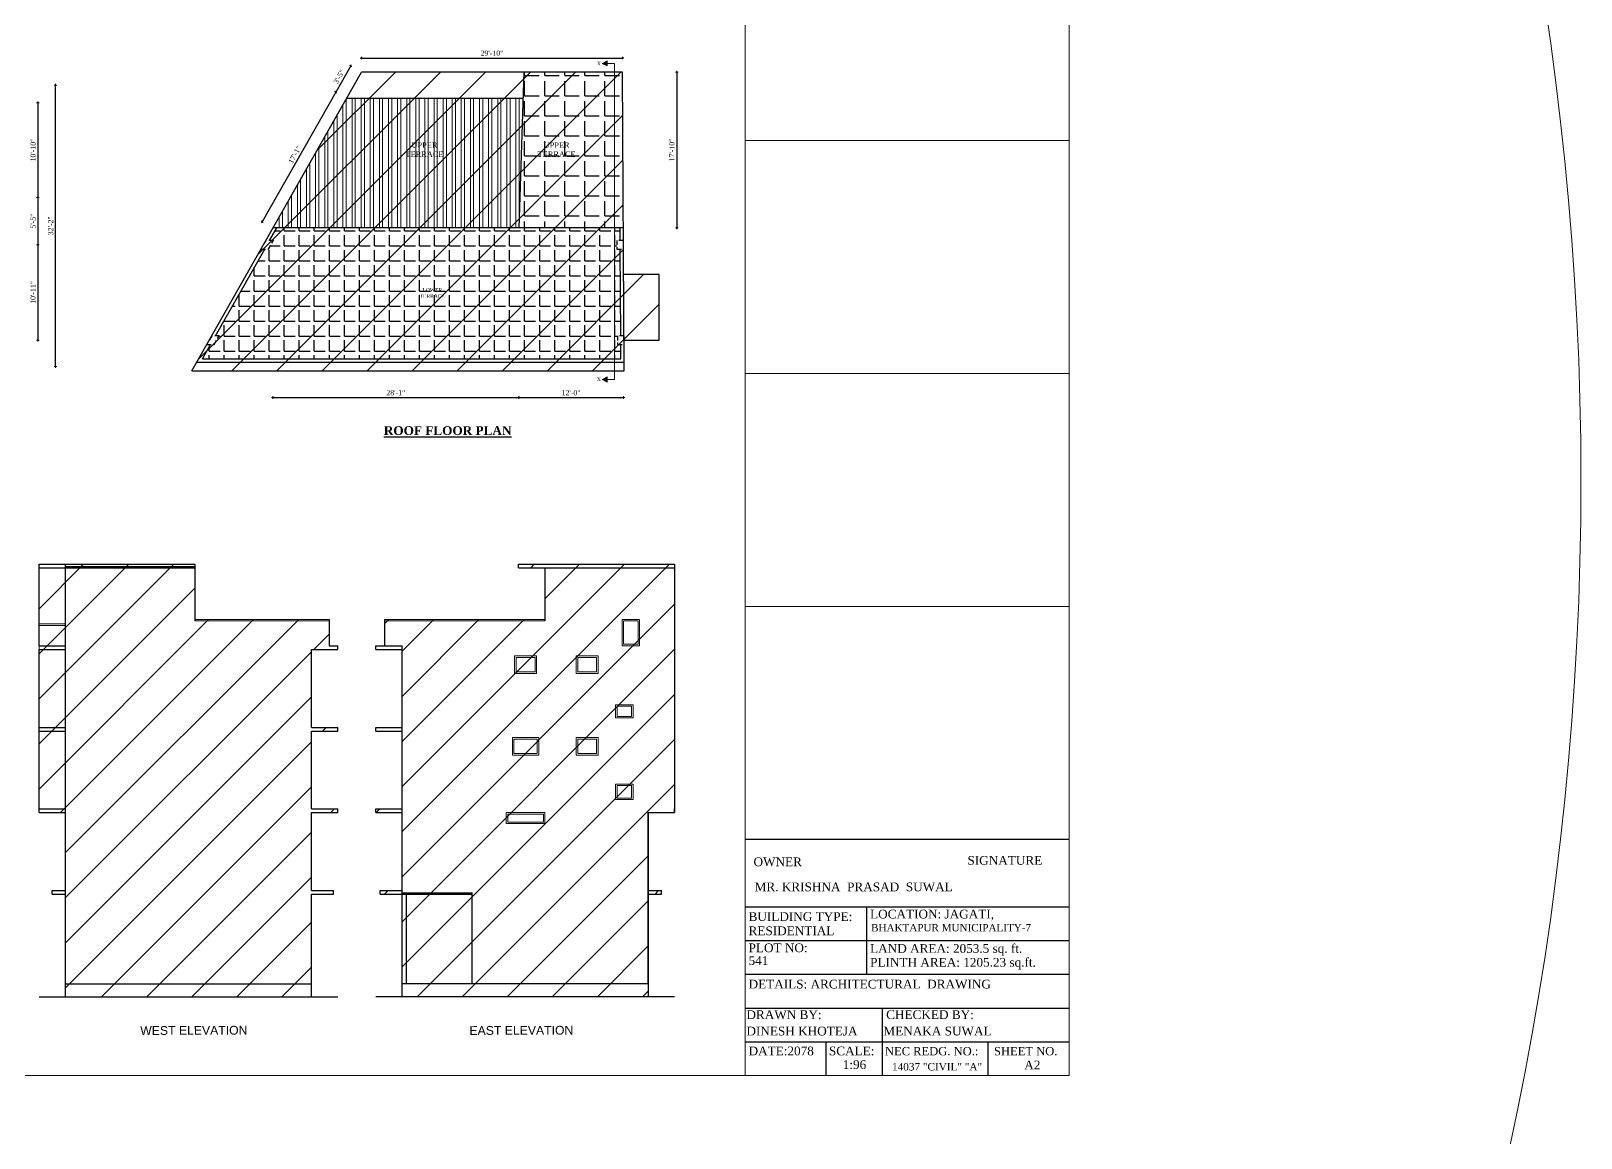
# Model space of a CAD drawing. Header units: inches. Extents: x 6873 to 34015, y -4010 to 8204.
# Drawn here: x 17266 to 19394, y -624 to 895 of the extents above; entities that cross this region are included whole.
import ezdxf

# ---------------------------------------------------------------- set-up
doc = ezdxf.new("R2010")
doc.units = ezdxf.units.IN
doc.header["$LTSCALE"] = 5
doc.header["$MEASUREMENT"] = 0
doc.linetypes.add('HIDDEN', pattern=[0.375, 0.25, -0.125])
for name, color, linetype, lineweight in [('1', 7, 'Continuous', 25), ('A-WALL', 7, 'Continuous', 9), ('Dimension', 7, 'Continuous', 18), ('ele1', 21, 'Continuous', 20), ('Railing', 43, 'Continuous', 18), ('win', 5, 'Continuous', 18)]:
    doc.layers.add(name, color=color, linetype=linetype, lineweight=lineweight)
for name, color, linetype in [('column', 4, 'Continuous'), ('TEXT', 6, 'Continuous'), ('WALL', 7, 'Continuous')]:
    doc.layers.add(name, color=color, linetype=linetype)
doc.layers.add('dim line', color=7, linetype='Continuous', lineweight=15, true_color=0xfab2b2)
doc.styles.add('DIMTEXT', font='arial.ttf', dxfattribs={"height": 8})
doc.styles.add('ordinary', font='times.ttf')
doc.dimstyles.new('Copy of 96', dxfattribs={"dimtxt": 7, "dimasz": 4, "dimexe": 0.5, "dimexo": 0.5, "dimgap": 3, "dimtad": 1, "dimdec": 1, "dimzin": 11, "dimdsep": 46, "dimlunit": 4, "dimtxsty": 'ordinary', "dimblk": 'OBLIQUE', "dimcen": 0.09, "dimse1": 1, "dimse2": 1, "dimclrt": 6, "dimazin": 0, "dimtfac": 1, "dimtdec": 1, "dimtix": 1, "dimtmove": 2, "dimatfit": 3, "dimldrblk": 'leader', "dimfxl": 0.5, "dimfxlon": 1, "dimtolj": 1, "dimtzin": 0, "dimarcsym": 0})
pattern_1 = [(45, (9223.244, 3742.42), (-30.93592, 30.93592), [])]

# ---------------------------------------------------------------- blocks, each defined once
blk = doc.blocks.new('x-x')
at = {"ltscale": 5}
for points in [[(11364, -701.5), (11364, -694.5), (11357.1, -698.1)], [(11364, -1135.5), (11364, -1128.5), (11357.1, -1132.1)]]:
    blk.add_hatch(color=256, dxfattribs=at).paths.add_polyline_path(points)
for p, q in [((11364, -694.5), (11357.1, -698.1)), ((11357.1, -698.1), (11364, -701.5)), ((11364, -701.5), (11364, -694.5)), ((11374.1, -698.1), (11364, -698.1)), ((11374.1, -698.1), (11374.1, -1132.1)), ((11364, -1128.5), (11357.1, -1132.1)), ((11357.1, -1132.1), (11364, -1135.5)), ((11364, -1135.5), (11364, -1128.5)), ((11374.1, -1132.1), (11364, -1132.1))]:
    blk.add_line(p, q, dxfattribs=at)
at = {"layer": 'A-WALL', "color": 1, "ltscale": 5}
blk.add_line((11374.1, -1120.1), (11374.1, -1132.1), dxfattribs=at)
at = {"layer": 'TEXT', "style": 'ordinary'}
for p in [(11350.1, -701), (11350.1, -1134.1)]:
    blk.add_text('X', height=5, dxfattribs=at).set_placement(p)
blk = doc.blocks.new('oblique')
at = {"color": 0, "lineweight": -2}
blk.add_line((0.25, 0.25), (-0.25, -0.25), dxfattribs=at)
at = {"layer": 'dim line', "lineweight": 9}
for p, q in [((-0.4375, 0), (0.4375, 0)), ((0, 0.4375), (0, -0.4375))]:
    blk.add_line(p, q, dxfattribs=at)
blk = doc.blocks.new('*D104')
at = {"layer": 'A-WALL', "color": 0, "lineweight": -2, "ltscale": 50, "transparency": 16777216}
blk.add_line((17275.3, 796.9), (17275.3, 666.9), dxfattribs=at)
at = {"layer": 'Defpoints', "color": 0, "ltscale": 50, "transparency": 16777216}
for p in [(17179.4, 796.9), (17180.2, 666.9), (17275.3, 666.9)]:
    blk.add_point(p, dxfattribs=at)
at = {"layer": 'A-WALL', "color": 0, "lineweight": -2, "ltscale": 50, "transparency": 16777216, "xscale": 4, "yscale": 4, "zscale": 4}
for p, rotation in [((17275.3, 796.9), 90), ((17275.3, 666.9), 270)]:
    blk.add_blockref('oblique', p, dxfattribs=dict(at, rotation=rotation))
at = {"layer": 'A-WALL', "color": 6, "ltscale": 50, "transparency": 16777216, "insert": (17268.7, 731.9), "char_height": 7, "attachment_point": 5, "rotation": 90, "style": 'ordinary'}
blk.add_mtext('\\A1;10\'-10"', dxfattribs=at)
blk = doc.blocks.new('_OBLIQUE')
at = {"color": 0, "linetype": 'ByBlock'}
blk.add_line((-0.5, -0.5), (0.5, 0.5), dxfattribs=at)
blk = doc.blocks.new('leader')
at = {"layer": 'Dimension'}
for p, q in [((-4.42, 0), (4.42, 0)), ((0, -4.33), (0, 4.33))]:
    blk.add_line(p, q, dxfattribs=at)
blk = doc.blocks.new('*D105')
at = {"layer": 'A-WALL', "color": 0, "lineweight": -2, "ltscale": 50, "transparency": 16777216}
blk.add_line((17275.3, 666.9), (17275.3, 601.9), dxfattribs=at)
at = {"layer": 'Defpoints', "color": 0, "ltscale": 50, "transparency": 16777216}
for p in [(17180.2, 666.9), (17180.6, 601.9), (17275.3, 601.9)]:
    blk.add_point(p, dxfattribs=at)
at = {"layer": 'A-WALL', "color": 0, "lineweight": -2, "ltscale": 50, "transparency": 16777216, "xscale": 4, "yscale": 4, "zscale": 4}
for p, rotation in [((17275.3, 666.9), 90), ((17275.3, 601.9), 270)]:
    blk.add_blockref('oblique', p, dxfattribs=dict(at, rotation=rotation))
at = {"layer": 'A-WALL', "color": 6, "ltscale": 50, "transparency": 16777216, "insert": (17268.7, 634.4), "char_height": 7, "attachment_point": 5, "rotation": 90, "style": 'ordinary'}
blk.add_mtext('\\A1;5\'-5"', dxfattribs=at)
blk = doc.blocks.new('*D106')
at = {"layer": 'A-WALL', "color": 0, "lineweight": -2, "ltscale": 50, "transparency": 16777216}
blk.add_line((17275.3, 601.9), (17275.3, 470.9), dxfattribs=at)
at = {"layer": 'Defpoints', "color": 0, "ltscale": 50, "transparency": 16777216}
for p in [(17180.6, 601.9), (17181.4, 470.9), (17275.3, 470.9)]:
    blk.add_point(p, dxfattribs=at)
at = {"layer": 'A-WALL', "color": 0, "lineweight": -2, "ltscale": 50, "transparency": 16777216, "xscale": 4, "yscale": 4, "zscale": 4}
for p, rotation in [((17275.3, 601.9), 90), ((17275.3, 470.9), 270)]:
    blk.add_blockref('oblique', p, dxfattribs=dict(at, rotation=rotation))
at = {"layer": 'A-WALL', "color": 6, "ltscale": 50, "transparency": 16777216, "insert": (17268.7, 536.4), "char_height": 7, "attachment_point": 5, "rotation": 90, "style": 'ordinary'}
blk.add_mtext('\\A1;10\'-11"', dxfattribs=at)
blk = doc.blocks.new('*D107')
at = {"layer": 'A-WALL', "color": 0, "lineweight": -2, "ltscale": 50, "transparency": 16777216}
blk.add_line((17299.4, 434.9), (17299.4, 820.9), dxfattribs=at)
at = {"layer": 'Defpoints', "color": 0, "ltscale": 50, "transparency": 16777216}
for p in [(17179.2, 820.9), (17299.4, 820.9), (17181.6, 434.9)]:
    blk.add_point(p, dxfattribs=at)
at = {"layer": 'A-WALL', "color": 0, "lineweight": -2, "ltscale": 50, "transparency": 16777216, "xscale": 4, "yscale": 4, "zscale": 4}
for p, rotation in [((17299.4, 820.9), 90), ((17299.4, 434.9), 270)]:
    blk.add_blockref('oblique', p, dxfattribs=dict(at, rotation=rotation))
at = {"layer": 'A-WALL', "color": 6, "ltscale": 50, "transparency": 16777216, "insert": (17292.9, 627.9), "char_height": 7, "attachment_point": 5, "rotation": 90, "style": 'ordinary'}
blk.add_mtext('\\A1;32\'-2"', dxfattribs=at)
blk = doc.blocks.new('*D228')
at = {"layer": 'A-WALL', "color": 0, "lineweight": -2, "ltscale": 50, "transparency": 16777216}
blk.add_line((17719.4, 858.2), (18077.8, 858.2), dxfattribs=at)
at = {"layer": 'Defpoints', "color": 0, "ltscale": 50, "transparency": 16777216}
for p in [(18077.8, 858.2), (17719.4, 838.9), (18077.8, 838.9)]:
    blk.add_point(p, dxfattribs=at)
at = {"layer": 'A-WALL', "color": 0, "lineweight": -2, "ltscale": 50, "transparency": 16777216, "xscale": 4, "yscale": 4, "zscale": 4, "rotation": 180}
blk.add_blockref('oblique', (17719.4, 858.2), dxfattribs=at)
at = {"layer": 'A-WALL', "color": 0, "lineweight": -2, "ltscale": 50, "transparency": 16777216, "xscale": 4, "yscale": 4, "zscale": 4}
blk.add_blockref('oblique', (18077.8, 858.2), dxfattribs=at)
at = {"layer": 'A-WALL', "color": 6, "ltscale": 50, "transparency": 16777216, "insert": (17898.6, 864.8), "char_height": 7, "attachment_point": 5, "style": 'ordinary'}
blk.add_mtext('\\A1;29\'-10"', dxfattribs=at)
blk = doc.blocks.new('*D229')
at = {"layer": 'A-WALL', "color": 0, "lineweight": -2, "ltscale": 50, "transparency": 16777216}
blk.add_line((18152.3, 838.9), (18152.3, 624.9), dxfattribs=at)
at = {"layer": 'Defpoints', "color": 0, "ltscale": 50, "transparency": 16777216}
for p in [(18077.8, 838.9), (18079.1, 624.9), (18152.3, 624.9)]:
    blk.add_point(p, dxfattribs=at)
at = {"layer": 'A-WALL', "color": 0, "lineweight": -2, "ltscale": 50, "transparency": 16777216, "xscale": 4, "yscale": 4, "zscale": 4}
for p, rotation in [((18152.3, 838.9), 90), ((18152.3, 624.9), 270)]:
    blk.add_blockref('oblique', p, dxfattribs=dict(at, rotation=rotation))
at = {"layer": 'A-WALL', "color": 6, "ltscale": 50, "transparency": 16777216, "insert": (18145.7, 731.9), "char_height": 7, "attachment_point": 5, "rotation": 90, "style": 'ordinary'}
blk.add_mtext('\\A1;17\'-10"', dxfattribs=at)
blk = doc.blocks.new('*D230')
at = {"layer": 'A-WALL', "color": 0, "lineweight": -2, "ltscale": 50, "transparency": 16777216}
blk.add_line((17704.7, 847.3), (17684.2, 811.3), dxfattribs=at)
at = {"layer": 'Defpoints', "color": 0, "ltscale": 50, "transparency": 16777216}
for p in [(17719.4, 838.9), (17684.2, 811.3), (17699, 802.9)]:
    blk.add_point(p, dxfattribs=at)
at = {"layer": 'A-WALL', "color": 0, "lineweight": -2, "ltscale": 50, "transparency": 16777216, "xscale": 4, "yscale": 4, "zscale": 4}
for p, rotation in [((17704.7, 847.3), 60.41148549426623), ((17684.2, 811.3), 240.4114854942662)]:
    blk.add_blockref('oblique', p, dxfattribs=dict(at, rotation=rotation))
at = {"layer": 'A-WALL', "color": 6, "ltscale": 50, "transparency": 16777216, "insert": (17688.7, 832.5), "char_height": 7, "attachment_point": 5, "rotation": 60.4115, "style": 'ordinary'}
blk.add_mtext('\\A1;3\'-5"', dxfattribs=at)
blk = doc.blocks.new('*D231')
at = {"layer": 'A-WALL', "color": 0, "lineweight": -2, "ltscale": 50, "transparency": 16777216}
blk.add_line((17684.2, 811.3), (17583.1, 633.3), dxfattribs=at)
at = {"layer": 'Defpoints', "color": 0, "ltscale": 50, "transparency": 16777216}
for p in [(17699, 802.9), (17583.1, 633.3), (17597.9, 624.9)]:
    blk.add_point(p, dxfattribs=at)
at = {"layer": 'A-WALL', "color": 0, "lineweight": -2, "ltscale": 50, "transparency": 16777216, "xscale": 4, "yscale": 4, "zscale": 4}
for p, rotation in [((17684.2, 811.3), 60.41148549433034), ((17583.1, 633.3), 240.4114854943304)]:
    blk.add_blockref('oblique', p, dxfattribs=dict(at, rotation=rotation))
at = {"layer": 'A-WALL', "color": 6, "ltscale": 50, "transparency": 16777216, "insert": (17628, 725.5), "char_height": 7, "attachment_point": 5, "rotation": 60.4115, "style": 'ordinary'}
blk.add_mtext('\\A1;17\'-1"', dxfattribs=at)
blk = doc.blocks.new('*D232')
at = {"layer": 'A-WALL', "color": 0, "lineweight": -2, "ltscale": 50, "transparency": 16777216}
blk.add_line((17597.9, 392.1), (17935.4, 392.1), dxfattribs=at)
at = {"layer": 'Defpoints', "color": 0, "ltscale": 50, "transparency": 16777216}
for p in [(17597.9, 624.9), (17935.4, 624.9), (17935.4, 392.1)]:
    blk.add_point(p, dxfattribs=at)
at = {"layer": 'A-WALL', "color": 0, "lineweight": -2, "ltscale": 50, "transparency": 16777216, "xscale": 4, "yscale": 4, "zscale": 4, "rotation": 180}
blk.add_blockref('oblique', (17597.9, 392.1), dxfattribs=at)
at = {"layer": 'A-WALL', "color": 0, "lineweight": -2, "ltscale": 50, "transparency": 16777216, "xscale": 4, "yscale": 4, "zscale": 4}
blk.add_blockref('oblique', (17935.4, 392.1), dxfattribs=at)
at = {"layer": 'A-WALL', "color": 6, "ltscale": 50, "transparency": 16777216, "insert": (17766.6, 398.7), "char_height": 7, "attachment_point": 5, "style": 'ordinary'}
blk.add_mtext('\\A1;28\'-1"', dxfattribs=at)
blk = doc.blocks.new('*D233')
at = {"layer": 'A-WALL', "color": 0, "lineweight": -2, "ltscale": 50, "transparency": 16777216}
blk.add_line((17935.4, 392.1), (18079.1, 392.1), dxfattribs=at)
at = {"layer": 'Defpoints', "color": 0, "ltscale": 50, "transparency": 16777216}
for p in [(17935.4, 624.9), (18079.1, 624.9), (18079.1, 392.1)]:
    blk.add_point(p, dxfattribs=at)
at = {"layer": 'A-WALL', "color": 0, "lineweight": -2, "ltscale": 50, "transparency": 16777216, "xscale": 4, "yscale": 4, "zscale": 4, "rotation": 180}
blk.add_blockref('oblique', (17935.4, 392.1), dxfattribs=at)
at = {"layer": 'A-WALL', "color": 0, "lineweight": -2, "ltscale": 50, "transparency": 16777216, "xscale": 4, "yscale": 4, "zscale": 4}
blk.add_blockref('oblique', (18079.1, 392.1), dxfattribs=at)
at = {"layer": 'A-WALL', "color": 6, "ltscale": 50, "transparency": 16777216, "insert": (18007.2, 398.7), "char_height": 7, "attachment_point": 5, "style": 'ordinary'}
blk.add_mtext('\\A1;12\'-0"', dxfattribs=at)

msp = doc.modelspace()

# ---------------------------------------------------------------- hatches: boundary and pattern name
at = {"layer": 'A-WALL', "ltscale": 5}
h = msp.add_hatch(dxfattribs=at)
h.set_pattern_fill('STEEL', color=254, scale=100, angle=45, style=0)
h.set_pattern_definition([(90, (3835.986, 1549.007), (-12.5, 3e-15), []), (90, (3831.567, 1553.426), (-12.5, 3e-15), [])])
h.paths.add_polyline_path([(17780.83, 744.4), (17834.44, 744.4), (17834.44, 720.48), (17780.83, 720.48)], flags=24)
h.paths.add_polyline_path([(17941.36, 802.92), (17698.98, 802.92), (17597.91, 624.92), (17935.39, 624.92)])
at = {"layer": 'WALL', "linetype": 'ByBlock', "ltscale": 5, "true_color": 0xf8991e}
h = msp.add_hatch(dxfattribs=at)
h.set_pattern_fill('ANSI31', color=30, scale=350)
h.set_pattern_definition(pattern_1)
h.paths.add_polyline_path([(17486.62, 428.92), (17719.42, 838.92), (18077.87, 838.92), (18079.47, 560.92), (18128.06, 560.92), (18128.06, 470.92), (18080.06, 470.92), (18080.28, 428.92)])
h = msp.add_hatch(dxfattribs=at)
h.set_pattern_fill('ANGLE', color=30, scale=100)
h.set_pattern_definition([(0, (3835.986, 1549.007), (0, 27.5), [20, -7.5]), (90, (3835.986, 1549.007), (-27.5, 2e-15), [20, -7.5])])
h.paths.add_polyline_path([(18077.76, 838.92), (17942.56, 838.92), (17935.39, 624.92), (18079.07, 624.92)])
h.paths.add_polyline_path([(17960.26, 718.25), (18014.46, 718.25), (18014.46, 746.77), (17960.26, 746.77)], flags=24)
h = msp.add_hatch(dxfattribs=at)
h.set_pattern_fill('ANGLE', color=30, scale=75)
h.set_pattern_definition([(0, (3835.986, 1549.007), (0, 20.625), [15, -5.625]), (90, (3835.986, 1549.007), (-20.625, 1e-15), [15, -5.625])])
h.paths.add_polyline_path([(17591.79, 595.92), (17586.62, 595.92), (17519.05, 476.92), (17524.22, 476.92), (17517.41, 464.92), (17512.23, 464.92), (17501.16, 445.42), (18075.68, 445.42), (18075.56, 464.92), (18071.06, 464.92), (18070.98, 476.92), (18075.49, 476.92), (18074.75, 595.92), (18070.25, 595.92), (18070.18, 607.92), (18074.68, 607.92), (18074.57, 624.92), (17603.08, 624.92), (17593.43, 607.92), (17598.61, 607.92)])
h.paths.add_polyline_path([(17798.82, 543.69), (17834.56, 543.69), (17834.56, 527.74), (17798.82, 527.74)], flags=24)
h = msp.add_hatch(dxfattribs=at)
h.set_pattern_fill('ANSI31', color=30, scale=350)
h.set_pattern_definition(pattern_1)
h.paths.add_polyline_path([(17312.93, -430.55), (17312.93, -289.55), (17294.93, -289.55), (17294.93, -284.55), (17312.93, -284.55), (17312.93, -177.55), (17276.93, -177.55), (17276.93, 163.45), (17490.93, 163.45), (17490.93, 87.45), (17674.93, 87.45), (17674.93, 51.45), (17686.93, 51.45), (17686.93, 46.45), (17650.93, 46.45), (17650.93, -60.55), (17686.93, -60.55), (17686.93, -65.55), (17650.93, -65.55), (17650.93, -172.55), (17686.93, -172.55), (17686.93, -177.55), (17650.93, -177.55), (17650.93, -284.55), (17680.93, -284.55), (17680.93, -289.55), (17650.93, -289.55), (17650.93, -430.55)])
h = msp.add_hatch(dxfattribs=at)
h.set_pattern_fill('ANSI31', color=30, scale=350)
h.set_pattern_definition(pattern_1)
h.paths.add_polyline_path([(17775.29, -430.55), (17775.29, -289.55), (17745.29, -289.55), (17745.29, -284.55), (17775.29, -284.55), (17775.29, -177.55), (17739.29, -177.55), (17739.29, -172.55), (17775.29, -172.55), (17775.29, -65.55), (17739.29, -65.55), (17739.29, -60.55), (17775.29, -60.55), (17775.29, 46.45), (17739.29, 46.45), (17739.29, 51.45), (17751.29, 51.45), (17751.29, 87.45), (17971.29, 87.45), (17971.29, 158.45), (17935.29, 158.45), (17935.29, 163.45), (18149.29, 163.45), (18149.29, -177.55), (18113.29, -177.55), (18113.29, -284.55), (18131.29, -284.55), (18131.29, -289.55), (18113.29, -289.55), (18113.29, -430.55)])

# ---------------------------------------------------------------- linework, layer by layer
at = {"layer": '1'}
for p, q in [((18246.19, -214.22), (18690.84, -214.22)), ((18246.19, -306.85), (18690.84, -306.85)), ((18413.01, -306.85), (18413.01, -399.49)), ((18246.19, -353.17), (18690.84, -353.17)), ((18246.19, -399.49), (18690.84, -399.49)), ((18246.19, -445.81), (18690.84, -445.81)), ((18434.28, -445.81), (18434.28, -538.44)), ((18246.19, -492.12), (18690.84, -492.12)), ((18357.35, -538.44), (18357.35, -492.12)), ((18579.68, -538.44), (18579.68, -492.12))]:
    msp.add_line(p, q, dxfattribs=at)
at = {"layer": 'A-WALL', "lineweight": 30}
for p, q in [((17486.62, 428.92), (17719.42, 838.92)), ((18077.76, 838.92), (17719.42, 838.92)), ((17942.56, 838.92), (17935.39, 624.92)), ((18080.28, 428.92), (18077.76, 838.92)), ((17698.98, 802.92), (17941.36, 802.92)), ((17593.43, 607.92), (17603.08, 624.92)), ((18079.07, 624.92), (17597.91, 624.92)), ((18074.68, 607.92), (18074.57, 624.92)), ((17519.05, 476.92), (17586.62, 595.92)), ((18075.49, 476.92), (18074.75, 595.92)), ((18128.06, 560.92), (18079.47, 560.92)), ((18128.06, 470.92), (18128.06, 560.92)), ((18080.06, 470.92), (18128.06, 470.92)), ((17501.16, 445.42), (17512.23, 464.92)), ((18075.68, 445.42), (18075.56, 464.92)), ((17486.62, 428.92), (18080.28, 428.92)), ((17493.43, 440.92), (18080.21, 440.92)), ((17501.16, 445.42), (18075.68, 445.42))]:
    msp.add_line(p, q, dxfattribs=at)
at = {"layer": 'A-WALL', "ltscale": 5}
msp.add_line((17276.93, 46.45), (17276.93, 51.45), dxfattribs=at)
msp.add_circle((15105.47, 278.39), 4288.21, dxfattribs=at)
at = {"layer": 'ele1'}
for p, q in [((18246.19, -538.44), (18246.19, 1616.89)), ((18690.84, 745.08), (18246.19, 745.08)), ((18690.84, 425.31), (18246.19, 425.31)), ((18690.84, 105.55), (18246.19, 105.55))]:
    msp.add_line(p, q, dxfattribs=at)
msp.add_lwpolyline([(15605.87, 1616.89), (18690.84, 1616.89), (18690.84, -538.44), (15605.87, -538.44)], close=True, dxfattribs=at)
msp.add_lwpolyline([(15605.87, 1616.89), (18690.84, 1616.89), (18690.84, -538.44), (15605.87, -538.44)], close=True, dxfattribs=at)
at = {"layer": 'Railing', "color": 30}
for p, q in [((17490.93, 87.45), (17674.93, 87.45)), ((17490.93, 85.45), (17674.93, 85.45)), ((17751.29, 87.45), (17971.29, 87.45)), ((17751.29, 85.45), (17971.29, 85.45)), ((17276.93, 81.45), (17312.93, 81.45)), ((17276.93, 79.45), (17312.93, 79.45))]:
    msp.add_line(p, q, dxfattribs=at)
at = {"layer": 'WALL', "color": 2, "linetype": 'ByBlock', "ltscale": 5}
for p, q in [((17276.93, 163.45), (17490.93, 163.45)), ((17276.93, 158.45), (17276.93, 163.45)), ((17276.93, 158.45), (17490.93, 158.45)), ((17276.93, 51.45), (17276.93, 158.45)), ((17312.93, 163.45), (17312.93, -177.55)), ((17312.93, 160.45), (17490.93, 160.45)), ((17490.93, 163.45), (17490.93, 85.45)), ((17935.29, 163.45), (18149.29, 163.45)), ((17935.29, 158.45), (17935.29, 163.45)), ((17935.29, 158.45), (18149.29, 158.45)), ((17971.29, 158.45), (17971.29, 85.45)), ((18149.29, 163.45), (18149.29, -177.55)), ((17674.93, 87.45), (17674.93, 51.45)), ((17751.29, 87.45), (17751.29, 51.45)), ((17276.93, 51.45), (17312.93, 51.45)), ((17276.93, 46.45), (17312.93, 46.45)), ((17276.93, -60.55), (17276.93, 46.45)), ((17650.93, 46.45), (17686.93, 46.45)), ((17650.93, -60.55), (17650.93, 46.45)), ((17674.93, 51.45), (17686.93, 51.45)), ((17686.93, 46.45), (17686.93, 51.45)), ((17739.29, 51.45), (17775.29, 51.45)), ((17739.29, 46.45), (17739.29, 51.45)), ((17739.29, 46.45), (17775.29, 46.45)), ((17775.29, -430.55), (17775.29, 51.45)), ((17276.93, -60.55), (17312.93, -60.55)), ((17276.93, -65.55), (17276.93, -60.55)), ((17650.93, -60.55), (17686.93, -60.55)), ((17686.93, -65.55), (17686.93, -60.55)), ((17739.29, -60.55), (17775.29, -60.55)), ((17739.29, -65.55), (17739.29, -60.55)), ((17276.93, -65.55), (17312.93, -65.55)), ((17276.93, -172.55), (17276.93, -65.55)), ((17650.93, -65.55), (17686.93, -65.55)), ((17650.93, -172.55), (17650.93, -65.55)), ((17739.29, -65.55), (17775.29, -65.55)), ((17276.93, -172.55), (17312.93, -172.55)), ((17276.93, -177.55), (17276.93, -172.55)), ((17276.93, -177.55), (17312.93, -177.55)), ((17312.93, -177.55), (17312.93, -430.55)), ((17650.93, -172.55), (17686.93, -172.55)), ((17650.93, -177.55), (17686.93, -177.55)), ((17650.93, -284.55), (17650.93, -177.55)), ((17686.93, -177.55), (17686.93, -172.55)), ((17739.29, -172.55), (17775.29, -172.55)), ((17739.29, -177.55), (17739.29, -172.55)), ((17739.29, -177.55), (17775.29, -177.55)), ((18113.29, -177.55), (18149.29, -177.55)), ((18113.29, -412.55), (18113.29, -177.55)), ((18113.29, -177.55), (18113.29, -430.55)), ((18149.29, -177.55), (18149.29, -172.55)), ((17294.93, -284.55), (17312.93, -284.55)), ((17294.93, -289.55), (17294.93, -284.55)), ((17294.93, -289.55), (17312.93, -289.55)), ((17650.93, -284.55), (17680.93, -284.55)), ((17650.93, -289.55), (17680.93, -289.55)), ((17650.93, -430.55), (17650.93, -289.55)), ((17680.93, -289.55), (17680.93, -284.55)), ((17745.29, -284.55), (17775.29, -284.55)), ((17745.29, -289.55), (17745.29, -284.55)), ((17745.29, -289.55), (17871.29, -289.55)), ((17775.29, -287.55), (17871.29, -287.55)), ((17781.29, -412.55), (17781.29, -289.55)), ((17871.29, -412.55), (17871.29, -287.55)), ((18113.29, -284.55), (18131.29, -284.55)), ((18113.29, -289.55), (18131.29, -289.55)), ((18131.29, -289.55), (18131.29, -284.55)), ((17312.93, -412.55), (17650.93, -412.55)), ((18113.29, -412.55), (17775.29, -412.55)), ((17276.93, -430.55), (17686.93, -430.55)), ((18149.29, -430.55), (17739.29, -430.55))]:
    msp.add_line(p, q, dxfattribs=at)
at = {"layer": 'WALL', "color": 2, "linetype": 'HIDDEN', "ltscale": 5}
for points in [[(17581.44, 595.92), (17591.79, 595.92), (17598.61, 607.92), (17588.26, 607.92)], [(18070.18, 607.92), (18070.25, 595.92), (18079.25, 595.92), (18079.18, 607.92)], [(17507.06, 464.92), (17517.41, 464.92), (17524.22, 476.92), (17513.87, 476.92)], [(18070.98, 476.92), (18071.06, 464.92), (18080.06, 464.92), (18079.99, 476.92)]]:
    msp.add_lwpolyline(points, close=True, dxfattribs=at)
at = {"layer": 'win'}
for p, q in [((18101.29, 87.45), (18077.29, 87.45)), ((18077.29, 87.45), (18077.29, 51.45)), ((18099.29, 85.45), (18079.29, 85.45)), ((18079.29, 85.45), (18079.29, 53.45)), ((18099.29, 53.45), (18099.29, 85.45)), ((18101.29, 51.45), (18101.29, 87.45)), ((18077.29, 51.45), (18101.29, 51.45)), ((18079.29, 53.45), (18099.29, 53.45)), ((17929.79, 37.45), (17929.79, 13.45)), ((17959.79, 37.45), (17929.79, 37.45)), ((17931.79, 35.45), (17931.79, 15.45)), ((17957.79, 35.45), (17931.79, 35.45)), ((17957.79, 15.45), (17957.79, 35.45)), ((17959.79, 13.45), (17959.79, 37.45)), ((18014.32, 37.45), (18044.32, 37.45)), ((18014.32, 13.45), (18014.32, 37.45)), ((18016.32, 35.45), (18042.32, 35.45)), ((18016.32, 15.45), (18016.32, 35.45)), ((18042.32, 35.45), (18042.32, 15.45)), ((18044.32, 37.45), (18044.32, 13.45)), ((17929.79, 13.45), (17959.79, 13.45)), ((17931.79, 15.45), (17957.79, 15.45)), ((18044.32, 13.45), (18014.32, 13.45)), ((18042.32, 15.45), (18016.32, 15.45)), ((18092.32, -29.55), (18068.29, -29.55)), ((18068.29, -29.55), (18068.29, -47.55)), ((18090.32, -31.55), (18070.29, -31.55)), ((18070.29, -31.55), (18070.29, -45.55)), ((18090.32, -45.55), (18090.32, -31.55)), ((18092.32, -47.55), (18092.32, -29.55)), ((18092.32, -47.55), (18068.29, -47.55)), ((18090.32, -45.55), (18070.29, -45.55)), ((17926.79, -74.55), (17962.79, -74.55)), ((17926.79, -98.55), (17926.79, -74.55)), ((17928.79, -76.55), (17960.79, -76.55)), ((17928.79, -96.55), (17928.79, -76.55)), ((17960.79, -76.55), (17960.79, -96.55)), ((17962.79, -74.55), (17962.79, -98.55)), ((18014.32, -74.55), (18044.32, -74.55)), ((18014.32, -98.55), (18014.32, -74.55)), ((18016.32, -76.55), (18042.32, -76.55)), ((18016.32, -96.55), (18016.32, -76.55)), ((18042.32, -76.55), (18042.32, -96.55)), ((18044.32, -74.55), (18044.32, -98.55)), ((17962.79, -98.55), (17926.79, -98.55)), ((17960.79, -96.55), (17928.79, -96.55)), ((18044.32, -98.55), (18014.32, -98.55)), ((18042.32, -96.55), (18016.32, -96.55)), ((18092.32, -138.55), (18068.29, -138.55)), ((18068.29, -138.55), (18068.29, -159.55)), ((18090.32, -140.55), (18070.29, -140.55)), ((18070.29, -140.55), (18070.29, -157.55)), ((18090.32, -157.55), (18090.32, -140.55)), ((18092.32, -159.55), (18092.32, -138.55)), ((18092.32, -159.55), (18068.29, -159.55)), ((18090.32, -157.55), (18070.29, -157.55)), ((17918.32, -177.55), (17971.29, -177.55)), ((17918.32, -177.55), (17918.32, -192.55)), ((17920.32, -179.55), (17920.32, -190.55)), ((17969.29, -179.55), (17920.32, -179.55)), ((17920.32, -190.55), (17969.29, -190.55)), ((17969.29, -190.55), (17969.29, -179.55)), ((17971.29, -192.55), (17971.29, -177.55)), ((17918.32, -192.55), (17971.29, -192.55))]:
    msp.add_line(p, q, dxfattribs=at)

# ---------------------------------------------------------------- block references
at = {"layer": 'A-WALL', "color": 1}
msp.add_blockref('x-x', (6692.64, 1549.01), dxfattribs=at)

# ---------------------------------------------------------------- texts
at = {"layer": '1', "style": 'ordinary'}
for s, height, p in [('OWNER', 12, (18257.75, -251.14)), ('SIGNATURE', 12, (18551.39, -249.14)), ('MR. KRISHNA  PRASAD  SUWAL', 12, (18259.28, -285.55)), ('BUILDING TYPE:  ', 12, (18250.91, -326.33)), ('LOCATION: JAGATI,', 12, (18417.74, -322.84)), ('RESIDENTIAL', 12, (18250.91, -345.83)), ('BHAKTAPUR MUNICIPALITY-7', 10.08, (18419.16, -340.56)), ('PLOT NO: ', 12, (18250.91, -369.16)), ('LAND AREA: 2053.5 sq. ft. ', 12, (18417.74, -370.03)), ('541', 12, (18250.91, -386.66)), ('PLINTH AREA: 1205.23 sq.ft.', 12, (18417.74, -389.03)), ('DETAILS: ARCHITECTURAL  DRAWING ', 12, (18250.91, -418.96)), ('DRAWN BY:', 12, (18247.97, -460.92)), ('CHECKED BY: ', 12, (18439.81, -460.92)), ('DINESH KHOTEJA', 12, (18247.97, -483.42)), ('MENAKA SUWAL', 12, (18436.06, -483.42)), ('DATE:2078', 12, (18250.91, -510.73)), ('SCALE:', 12, (18361.22, -510.73)), ('NEC REDG. NO.:', 11.4, (18438.15, -510.73)), ('SHEET NO.', 11.4, (18587.84, -510.73)), ('14037 "CIVIL" "A"', 10.2, (18447.88, -531.49)), ('A2', 12, (18629.38, -530))]:
    msp.add_text(s, height=height, dxfattribs=at).set_placement(p)
msp.add_attdef('1:96', (18380.21, -529.43), 'SCALE', height=12, dxfattribs=at)
at = {"layer": 'column', "color": 0, "char_height": 12, "width": 216.2725, "attachment_point": 2, "rotation": 0.20566, "style": 'DIMTEXT'}
for s, insert in [('WEST ELEVATION', (17489.34, -470.47)), ('EAST ELEVATION', (17939, -470.47))]:
    msp.add_mtext(s, dxfattribs=dict(at, insert=insert))
at = {"layer": 'TEXT', "attachment_point": 8, "rotation": 359.99961, "style": 'ordinary'}
for s, insert, char_height in [('UPPER\\PTERRACE', (17806.01, 722.35), 7.5), ('UPPER\\PTERRACE', (17987.4, 722.35), 7.5), ('LOWER\\PTERRACE', (17816.69, 528.99), 5)]:
    msp.add_mtext_dynamic_manual_height_columns(s, width=101.5687, gutter_width=1720.72, heights=[0], dxfattribs=dict(at, insert=insert, char_height=char_height))
at = {"layer": 'TEXT', "insert": (17837.79, 340.67), "char_height": 12, "width": 219.8151, "attachment_point": 8, "rotation": 359.99961, "style": 'ordinary'}
msp.add_mtext('{\\fTimes New Roman|b1|i0|c0|p18;\\LROOF FLOOR PLAN}', dxfattribs=at)

# ---------------------------------------------------------------- dimensions: what is measured, and where the dimension line sits
at = {"layer": 'A-WALL', "ltscale": 50}
for base, p1, p2, picture, middle in [((18077.76, 858.19), (17719.42, 838.92), (18077.76, 838.92), '*D228', (17898.59, 864.76)), ((17935.39, 392.11), (17597.91, 624.92), (17935.39, 624.92), '*D232', (17766.65, 398.67)), ((18079.07, 392.11), (17935.39, 624.92), (18079.07, 624.92), '*D233', (18007.23, 398.67))]:
    dim = msp.add_linear_dim(base=base, p1=p1, p2=p2, dimstyle='Copy of 96', override={"dimdec": 0, "dimblk": 'oblique', "dimtdec": 0, "dimarcsym": 1}, dxfattribs=at)
    dim.commit()
    dim.dimension.update_dxf_attribs({"geometry": picture, "text_midpoint": middle})
dim = msp.add_aligned_dim(p1=(17719.42, 838.92), p2=(17698.98, 802.92), distance=-16.99, dimstyle='Copy of 96', override={"dimdec": 0, "dimblk": 'oblique', "dimtdec": 0, "dimarcsym": 1}, dxfattribs=at)
dim.commit()
dim.dimension.update_dxf_attribs({"geometry": '*D230', "text_midpoint": (17688.72, 832.54)})
for base, p1, p2, angle, picture, middle in [((18152.29, 624.92), (18077.76, 838.92), (18079.07, 624.92), 90, '*D229', (18145.72, 731.92)), ((17299.41, 820.92), (17181.61, 434.92), (17179.24, 820.92), 90, '*D107', (17292.85, 627.92)), ((17583.14, 633.3), (17698.98, 802.92), (17597.91, 624.92), 60.41149, '*D231', (17627.96, 725.55)), ((17275.26, 666.92), (17179.39, 796.92), (17180.19, 666.92), 90, '*D104', (17268.7, 731.92)), ((17275.26, 601.92), (17180.19, 666.92), (17180.59, 601.92), 90, '*D105', (17268.7, 634.42)), ((17275.26, 470.92), (17180.59, 601.92), (17181.39, 470.92), 90, '*D106', (17268.7, 536.42))]:
    dim = msp.add_linear_dim(base=base, p1=p1, p2=p2, angle=angle, dimstyle='Copy of 96', override={"dimdec": 0, "dimblk": 'oblique', "dimtdec": 0, "dimarcsym": 1}, dxfattribs=at)
    dim.commit()
    dim.dimension.update_dxf_attribs({"geometry": picture, "text_midpoint": middle})

doc.saveas('drawing.dxf')
